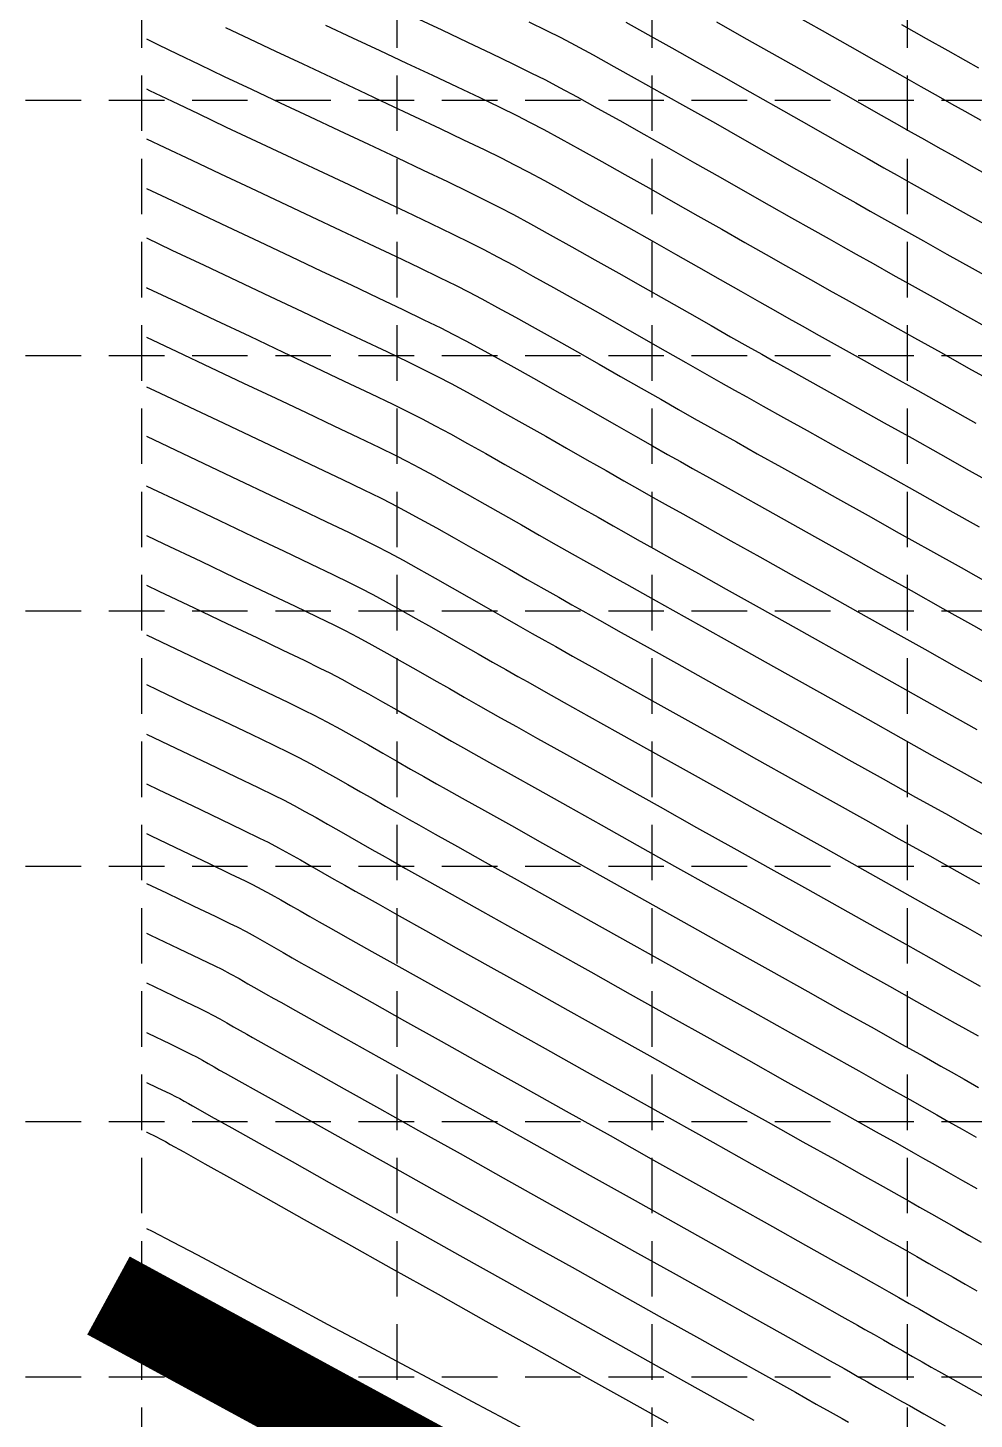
# Model space of a CAD drawing. Header units: feet. Extents: x 2414608 to 4831854, y 6980761 to 13962729.
# Drawn here: x 2414835.8 to 2414963.7, y 6981274.1 to 6981462.1 of the extents above; entities that cross this region are included whole.
import ezdxf

# ---------------------------------------------------------------- set-up
doc = ezdxf.new("R2010")
doc.units = ezdxf.units.FT
doc.header["$LTSCALE"] = 40
doc.header["$MEASUREMENT"] = 0
doc.linetypes.add('HIDDEN', pattern=[0.375, 0.25, -0.125])
for name, color, linetype in [('E-CNTR-1', 11, 'CONTINUOUS'), ('E-CNTR-5', 13, 'CONTINUOUS'), ('GRID', 254, 'HIDDEN'), ('WATER', 5, 'CONTINUOUS')]:
    doc.layers.add(name, color=color, linetype=linetype)

msp = doc.modelspace()

# ---------------------------------------------------------------- linework, layer by layer
at = {"layer": 'E-CNTR-1', "color": 43, "flags": 128}
for points, elevation in [([(2414888.08, 6981463.53), (2414891.74, 6981461.81), (2414895.22, 6981460.17), (2414898.45, 6981458.64), (2414901.33, 6981457.25), (2414903.8, 6981456.04), (2414905.75, 6981455.06), (2414907.67, 6981454.04), (2414910.03, 6981452.76), (2414912.76, 6981451.26), (2414915.79, 6981449.57), (2414919.04, 6981447.75), (2414922.43, 6981445.84), (2414925.9, 6981443.88), (2414929.37, 6981441.91), (2414932.76, 6981439.99), (2414936, 6981438.15), (2414939.02, 6981436.44), (2414941.73, 6981434.9), (2414944.07, 6981433.57), (2414945.96, 6981432.51), (2414947.75, 6981431.5), (2414950.02, 6981430.24), (2414952.69, 6981428.74), (2414955.69, 6981427.07), (2414958.94, 6981425.25), (2414962.38, 6981423.33), (2414965.93, 6981421.34)], 913.92), ([(2414903.51, 6981462.93), (2414905.91, 6981461.75), (2414907.83, 6981460.78), (2414909.76, 6981459.76), (2414912.18, 6981458.45), (2414915, 6981456.89), (2414918.14, 6981455.14), (2414921.53, 6981453.24), (2414925.08, 6981451.25), (2414928.71, 6981449.2), (2414932.34, 6981447.14), (2414935.89, 6981445.13), (2414939.28, 6981443.2), (2414942.43, 6981441.41), (2414945.26, 6981439.81), (2414947.68, 6981438.44), (2414949.62, 6981437.34), (2414951.57, 6981436.26), (2414954, 6981434.89), (2414956.84, 6981433.31), (2414960.01, 6981431.54), (2414963.42, 6981429.63), (2414966.99, 6981427.63)], 915.84), ([(2414916.6, 6981462.87), (2414919.59, 6981461.21), (2414922.83, 6981459.4), (2414926.25, 6981457.48), (2414929.79, 6981455.49), (2414933.36, 6981453.47), (2414936.89, 6981451.46), (2414940.32, 6981449.52), (2414943.57, 6981447.68), (2414946.56, 6981445.98), (2414949.22, 6981444.47), (2414951.49, 6981443.19), (2414953.29, 6981442.18), (2414955.18, 6981441.12), (2414957.53, 6981439.8), (2414960.26, 6981438.28), (2414963.3, 6981436.58), (2414966.56, 6981434.76)], 917.76), ([(2414928.87, 6981462.9), (2414932.57, 6981460.81), (2414936.32, 6981458.69), (2414940.02, 6981456.6), (2414943.61, 6981454.57), (2414947, 6981452.64), (2414950.1, 6981450.88), (2414952.85, 6981449.33), (2414955.16, 6981448.02), (2414956.95, 6981447.02), (2414958.79, 6981445.98), (2414961.06, 6981444.72), (2414963.67, 6981443.25), (2414966.58, 6981441.63)], 919.68), ([(2414953.86, 6981462.57), (2414957.2, 6981460.68), (2414960.11, 6981459.04), (2414962.5, 6981457.69), (2414964.27, 6981456.69)], 923.52), ([(2414851.83, 6981460.63), (2414853.47, 6981459.81), (2414855.99, 6981458.58), (2414858.99, 6981457.14), (2414862.36, 6981455.53), (2414866.02, 6981453.8), (2414869.89, 6981451.98), (2414873.87, 6981450.1), (2414877.89, 6981448.22), (2414881.84, 6981446.36), (2414885.66, 6981444.56), (2414889.24, 6981442.87), (2414892.5, 6981441.32), (2414895.36, 6981439.94), (2414897.72, 6981438.79), (2414899.5, 6981437.89), (2414901.42, 6981436.88), (2414903.75, 6981435.61), (2414906.41, 6981434.14), (2414909.33, 6981432.51), (2414912.44, 6981430.77), (2414915.66, 6981428.95), (2414918.91, 6981427.11), (2414922.12, 6981425.29), (2414925.22, 6981423.53), (2414928.13, 6981421.87), (2414930.77, 6981420.37), (2414933.08, 6981419.06), (2414934.97, 6981418), (2414936.62, 6981417.08), (2414938.82, 6981415.85), (2414941.48, 6981414.36), (2414944.53, 6981412.65), (2414947.91, 6981410.77), (2414951.52, 6981408.75), (2414955.29, 6981406.64), (2414959.15, 6981404.48), (2414963.02, 6981402.31), (2414966.82, 6981400.19)], 908.16), ([(2414862.53, 6981462.16), (2414865.77, 6981460.62), (2414869.28, 6981458.96), (2414872.98, 6981457.22), (2414876.79, 6981455.43), (2414880.63, 6981453.63), (2414884.42, 6981451.85), (2414888.08, 6981450.12), (2414891.53, 6981448.49), (2414894.69, 6981446.99), (2414897.47, 6981445.66), (2414899.79, 6981444.52), (2414901.58, 6981443.61), (2414903.4, 6981442.65), (2414905.61, 6981441.46), (2414908.13, 6981440.07), (2414910.91, 6981438.52), (2414913.89, 6981436.85), (2414916.99, 6981435.1), (2414920.16, 6981433.31), (2414923.32, 6981431.52), (2414926.42, 6981429.76), (2414929.38, 6981428.08), (2414932.15, 6981426.5), (2414934.66, 6981425.08), (2414936.84, 6981423.84), (2414938.64, 6981422.84), (2414940.42, 6981421.84), (2414942.76, 6981420.53), (2414945.59, 6981418.95), (2414948.81, 6981417.15), (2414952.34, 6981415.17), (2414956.09, 6981413.08), (2414959.98, 6981410.9), (2414963.92, 6981408.69)], 910.08), ([(2414851.83, 6981453.85), (2414852.25, 6981453.65), (2414855.32, 6981452.17), (2414858.82, 6981450.51), (2414862.63, 6981448.7), (2414866.67, 6981446.8), (2414870.83, 6981444.84), (2414875.04, 6981442.86), (2414879.18, 6981440.91), (2414883.16, 6981439.03), (2414886.9, 6981437.27), (2414890.28, 6981435.66), (2414893.23, 6981434.24), (2414895.64, 6981433.06), (2414897.42, 6981432.17), (2414899.28, 6981431.18), (2414901.52, 6981429.97), (2414904.07, 6981428.56), (2414906.85, 6981427.01), (2414909.81, 6981425.35), (2414912.87, 6981423.63), (2414915.95, 6981421.88), (2414919.01, 6981420.14), (2414921.95, 6981418.47), (2414924.73, 6981416.89), (2414927.26, 6981415.45), (2414929.47, 6981414.2), (2414931.31, 6981413.16), (2414932.95, 6981412.24), (2414935.19, 6981410.99), (2414937.93, 6981409.46), (2414941.1, 6981407.69), (2414944.61, 6981405.73), (2414948.38, 6981403.62), (2414952.32, 6981401.41), (2414956.36, 6981399.16), (2414960.4, 6981396.89), (2414964.37, 6981394.67)], 906.24), ([(2414851.83, 6981447.12), (2414854.33, 6981445.93), (2414857.97, 6981444.21), (2414861.85, 6981442.38), (2414865.88, 6981440.47), (2414869.99, 6981438.54), (2414874.09, 6981436.61), (2414878.1, 6981434.72), (2414881.92, 6981432.92), (2414885.48, 6981431.23), (2414888.68, 6981429.7), (2414891.45, 6981428.37), (2414893.7, 6981427.27), (2414895.34, 6981426.45), (2414897.14, 6981425.49), (2414899.29, 6981424.33), (2414901.72, 6981422.99), (2414904.37, 6981421.51), (2414907.18, 6981419.93), (2414910.07, 6981418.3), (2414913, 6981416.64), (2414915.89, 6981415), (2414918.69, 6981413.41), (2414921.33, 6981411.91), (2414923.74, 6981410.53), (2414925.87, 6981409.33), (2414927.65, 6981408.33), (2414929.28, 6981407.41), (2414931.56, 6981406.14), (2414934.38, 6981404.56), (2414937.66, 6981402.73), (2414941.31, 6981400.69), (2414945.23, 6981398.49), (2414949.35, 6981396.19), (2414953.56, 6981393.84), (2414957.78, 6981391.47), (2414961.92, 6981389.16), (2414965.89, 6981386.94)], 904.32), ([(2414851.83, 6981433.71), (2414855.27, 6981432.08), (2414859.64, 6981430.02), (2414864.11, 6981427.92), (2414868.56, 6981425.82), (2414872.9, 6981423.77), (2414877.04, 6981421.81), (2414880.87, 6981419.99), (2414884.3, 6981418.36), (2414887.22, 6981416.95), (2414889.55, 6981415.82), (2414891.17, 6981415), (2414893.02, 6981414.03), (2414895.18, 6981412.85), (2414897.61, 6981411.51), (2414900.23, 6981410.05), (2414902.98, 6981408.5), (2414905.79, 6981406.91), (2414908.6, 6981405.31), (2414911.34, 6981403.75), (2414913.95, 6981402.27), (2414916.36, 6981400.89), (2414918.51, 6981399.68), (2414920.32, 6981398.65), (2414921.95, 6981397.75), (2414924.3, 6981396.43), (2414927.28, 6981394.76), (2414930.78, 6981392.8), (2414934.7, 6981390.61), (2414938.94, 6981388.24), (2414943.4, 6981385.75), (2414947.96, 6981383.19), (2414952.54, 6981380.63), (2414957.02, 6981378.13), (2414961.3, 6981375.73), (2414965.28, 6981373.5)], 900.48), ([(2414851.83, 6981427.01), (2414851.98, 6981426.94), (2414856.52, 6981424.79), (2414861.16, 6981422.6), (2414865.79, 6981420.42), (2414870.31, 6981418.29), (2414874.6, 6981416.26), (2414878.57, 6981414.37), (2414882.11, 6981412.69), (2414885.11, 6981411.24), (2414887.47, 6981410.09), (2414889.09, 6981409.28), (2414890.87, 6981408.34), (2414892.93, 6981407.22), (2414895.23, 6981405.95), (2414897.7, 6981404.57), (2414900.28, 6981403.12), (2414902.92, 6981401.63), (2414905.55, 6981400.13), (2414908.13, 6981398.66), (2414910.58, 6981397.26), (2414912.86, 6981395.96), (2414914.91, 6981394.8), (2414916.66, 6981393.82), (2414918.16, 6981392.98), (2414920.35, 6981391.75), (2414923.14, 6981390.19), (2414926.44, 6981388.35), (2414930.16, 6981386.26), (2414934.21, 6981384), (2414938.5, 6981381.6), (2414942.93, 6981379.13), (2414947.41, 6981376.62), (2414951.85, 6981374.13), (2414956.17, 6981371.72), (2414960.26, 6981369.43), (2414964.04, 6981367.31)], 898.56), ([(2414851.83, 6981420.31), (2414855.94, 6981418.37), (2414860.49, 6981416.22), (2414864.97, 6981414.1), (2414869.31, 6981412.05), (2414873.41, 6981410.11), (2414877.17, 6981408.32), (2414880.51, 6981406.73), (2414883.32, 6981405.38), (2414885.52, 6981404.3), (2414887.01, 6981403.56), (2414888.72, 6981402.65), (2414890.68, 6981401.59), (2414892.85, 6981400.39), (2414895.16, 6981399.1), (2414897.58, 6981397.74), (2414900.04, 6981396.34), (2414902.51, 6981394.94), (2414904.92, 6981393.57), (2414907.22, 6981392.26), (2414909.37, 6981391.03), (2414911.31, 6981389.93), (2414913, 6981388.98), (2414914.49, 6981388.15), (2414916.71, 6981386.91), (2414919.57, 6981385.3), (2414922.97, 6981383.4), (2414926.82, 6981381.25), (2414931.01, 6981378.91), (2414935.45, 6981376.42), (2414940.05, 6981373.85), (2414944.7, 6981371.25), (2414949.31, 6981368.67), (2414953.78, 6981366.17), (2414958.01, 6981363.8), (2414961.91, 6981361.62), (2414965.38, 6981359.67)], 896.64), ([(2414851.83, 6981413.61), (2414852.91, 6981413.1), (2414857.63, 6981410.87), (2414862.28, 6981408.67), (2414866.77, 6981406.55), (2414871.02, 6981404.54), (2414874.9, 6981402.69), (2414878.34, 6981401.05), (2414881.22, 6981399.66), (2414883.45, 6981398.58), (2414884.93, 6981397.83), (2414886.73, 6981396.88), (2414888.79, 6981395.76), (2414891.04, 6981394.52), (2414893.44, 6981393.17), (2414895.92, 6981391.77), (2414898.42, 6981390.35), (2414900.9, 6981388.94), (2414903.28, 6981387.58), (2414905.52, 6981386.3), (2414907.56, 6981385.15), (2414909.34, 6981384.14), (2414910.81, 6981383.32), (2414913.07, 6981382.06), (2414916, 6981380.42), (2414919.5, 6981378.46), (2414923.47, 6981376.24), (2414927.8, 6981373.81), (2414932.4, 6981371.24), (2414937.17, 6981368.58), (2414941.99, 6981365.88), (2414946.76, 6981363.21), (2414951.39, 6981360.62), (2414955.77, 6981358.17), (2414959.79, 6981355.92), (2414963.36, 6981353.92), (2414966.37, 6981352.23)], 894.72), ([(2414851.83, 6981400.2), (2414851.9, 6981400.17), (2414856.89, 6981397.81), (2414861.7, 6981395.53), (2414866.23, 6981393.38), (2414870.37, 6981391.42), (2414874, 6981389.68), (2414877.02, 6981388.23), (2414879.31, 6981387.12), (2414880.76, 6981386.39), (2414882.41, 6981385.52), (2414884.23, 6981384.53), (2414886.19, 6981383.45), (2414888.24, 6981382.3), (2414890.36, 6981381.1), (2414892.49, 6981379.89), (2414894.6, 6981378.69), (2414896.64, 6981377.52), (2414898.59, 6981376.41), (2414900.39, 6981375.39), (2414902.01, 6981374.47), (2414903.36, 6981373.72), (2414905.48, 6981372.53), (2414908.29, 6981370.96), (2414911.67, 6981369.07), (2414915.55, 6981366.9), (2414919.81, 6981364.52), (2414924.37, 6981361.97), (2414929.12, 6981359.3), (2414933.98, 6981356.59), (2414938.85, 6981353.87), (2414943.62, 6981351.19), (2414948.21, 6981348.63), (2414952.51, 6981346.22), (2414956.43, 6981344.02), (2414959.88, 6981342.09), (2414962.76, 6981340.48), (2414964.97, 6981339.24)], 890.88), ([(2414851.83, 6981393.5), (2414854.19, 6981392.38), (2414859.17, 6981390.02), (2414863.84, 6981387.8), (2414868.1, 6981385.78), (2414871.83, 6981384), (2414874.92, 6981382.51), (2414877.24, 6981381.39), (2414878.68, 6981380.67), (2414880.41, 6981379.75), (2414882.3, 6981378.72), (2414884.32, 6981377.61), (2414886.41, 6981376.43), (2414888.55, 6981375.22), (2414890.68, 6981374), (2414892.77, 6981372.81), (2414894.77, 6981371.66), (2414896.64, 6981370.6), (2414898.35, 6981369.64), (2414899.68, 6981368.89), (2414901.83, 6981367.69), (2414904.69, 6981366.09), (2414908.17, 6981364.14), (2414912.15, 6981361.91), (2414916.55, 6981359.45), (2414921.26, 6981356.82), (2414926.17, 6981354.07), (2414931.19, 6981351.27), (2414936.21, 6981348.45), (2414941.14, 6981345.7), (2414945.87, 6981343.05), (2414950.31, 6981340.57), (2414954.34, 6981338.31), (2414957.88, 6981336.33), (2414960.81, 6981334.68), (2414963.04, 6981333.43), (2414964.47, 6981332.63)], 888.96), ([(2414851.83, 6981386.79), (2414853.52, 6981385.99), (2414858.28, 6981383.73), (2414862.72, 6981381.62), (2414866.74, 6981379.71), (2414870.25, 6981378.03), (2414873.13, 6981376.65), (2414875.28, 6981375.6), (2414876.6, 6981374.94), (2414878.24, 6981374.08), (2414879.99, 6981373.12), (2414881.84, 6981372.1), (2414883.74, 6981371.03), (2414885.68, 6981369.94), (2414887.61, 6981368.83), (2414889.5, 6981367.75), (2414891.33, 6981366.7), (2414893.07, 6981365.71), (2414894.69, 6981364.8), (2414896.01, 6981364.06), (2414898.18, 6981362.85), (2414901.1, 6981361.21), (2414904.66, 6981359.22), (2414908.76, 6981356.93), (2414913.29, 6981354.39), (2414918.14, 6981351.68), (2414923.21, 6981348.84), (2414928.39, 6981345.94), (2414933.58, 6981343.04), (2414938.66, 6981340.2), (2414943.54, 6981337.47), (2414948.11, 6981334.91), (2414952.25, 6981332.59), (2414955.87, 6981330.56), (2414958.86, 6981328.89), (2414961.12, 6981327.62), (2414962.53, 6981326.83), (2414964.21, 6981325.88)], 887.04), ([(2414851.83, 6981380.08), (2414855.8, 6981378.2), (2414860.37, 6981376.03), (2414864.51, 6981374.06), (2414868.1, 6981372.34), (2414871.04, 6981370.93), (2414873.21, 6981369.87), (2414874.52, 6981369.22), (2414876.23, 6981368.31), (2414878.05, 6981367.33), (2414879.92, 6981366.28), (2414881.84, 6981365.2), (2414883.76, 6981364.1), (2414885.67, 6981363.01), (2414887.54, 6981361.94), (2414889.33, 6981360.92), (2414891.02, 6981359.96), (2414892.33, 6981359.23), (2414894.52, 6981358.01), (2414897.5, 6981356.34), (2414901.15, 6981354.3), (2414905.37, 6981351.94), (2414910.03, 6981349.33), (2414915.03, 6981346.54), (2414920.25, 6981343.61), (2414925.6, 6981340.62), (2414930.95, 6981337.63), (2414936.19, 6981334.7), (2414941.21, 6981331.88), (2414945.91, 6981329.25), (2414950.17, 6981326.87), (2414953.88, 6981324.79), (2414956.92, 6981323.09), (2414959.19, 6981321.81), (2414960.58, 6981321.03), (2414962.34, 6981320.04), (2414964.28, 6981318.94)], 885.12), ([(2414851.83, 6981366.65), (2414855.8, 6981364.77), (2414860.16, 6981362.69), (2414863.91, 6981360.9), (2414866.94, 6981359.44), (2414869.13, 6981358.39), (2414870.35, 6981357.78), (2414871.78, 6981357.02), (2414873.26, 6981356.22), (2414874.77, 6981355.38), (2414876.29, 6981354.52), (2414877.82, 6981353.65), (2414879.33, 6981352.78), (2414880.83, 6981351.92), (2414882.29, 6981351.09), (2414883.7, 6981350.29), (2414884.83, 6981349.66), (2414886.86, 6981348.52), (2414889.67, 6981346.95), (2414893.16, 6981345), (2414897.23, 6981342.72), (2414901.77, 6981340.18), (2414906.69, 6981337.43), (2414911.87, 6981334.53), (2414917.21, 6981331.54), (2414922.61, 6981328.52), (2414927.96, 6981325.52), (2414933.17, 6981322.61), (2414938.12, 6981319.84), (2414942.72, 6981317.27), (2414946.85, 6981314.95), (2414950.42, 6981312.95), (2414953.32, 6981311.33), (2414955.45, 6981310.14), (2414956.7, 6981309.43), (2414958.4, 6981308.47), (2414960.21, 6981307.44), (2414962.1, 6981306.37), (2414964.03, 6981305.27)], 881.28), ([(2414851.83, 6981359.94), (2414853.52, 6981359.13), (2414858, 6981357), (2414861.84, 6981355.17), (2414864.91, 6981353.69), (2414867.1, 6981352.63), (2414868.27, 6981352.05), (2414869.69, 6981351.3), (2414871.16, 6981350.5), (2414872.66, 6981349.66), (2414874.18, 6981348.8), (2414875.69, 6981347.93), (2414877.18, 6981347.08), (2414878.63, 6981346.25), (2414880.04, 6981345.45), (2414881.12, 6981344.85), (2414883.14, 6981343.72), (2414885.98, 6981342.13), (2414889.54, 6981340.14), (2414893.7, 6981337.81), (2414898.37, 6981335.2), (2414903.43, 6981332.37), (2414908.76, 6981329.38), (2414914.27, 6981326.3), (2414919.84, 6981323.19), (2414925.36, 6981320.1), (2414930.72, 6981317.09), (2414935.83, 6981314.24), (2414940.55, 6981311.59), (2414944.8, 6981309.22), (2414948.45, 6981307.17), (2414951.4, 6981305.52), (2414953.53, 6981304.32), (2414954.75, 6981303.64), (2414956.31, 6981302.75), (2414957.93, 6981301.84), (2414959.58, 6981300.9), (2414961.26, 6981299.94), (2414962.95, 6981298.98), (2414964.62, 6981298.02)], 879.36), ([(2414851.83, 6981353.22), (2414852.49, 6981352.91), (2414856.71, 6981350.89), (2414860.3, 6981349.18), (2414863.16, 6981347.81), (2414865.16, 6981346.84), (2414866.19, 6981346.33), (2414867.42, 6981345.68), (2414868.69, 6981344.98), (2414869.99, 6981344.26), (2414871.3, 6981343.51), (2414872.61, 6981342.77), (2414873.9, 6981342.02), (2414875.16, 6981341.3), (2414876.38, 6981340.62), (2414877.41, 6981340.04), (2414879.42, 6981338.91), (2414882.3, 6981337.3), (2414885.94, 6981335.27), (2414890.22, 6981332.87), (2414895.02, 6981330.19), (2414900.23, 6981327.27), (2414905.73, 6981324.19), (2414911.41, 6981321.01), (2414917.16, 6981317.8), (2414922.86, 6981314.61), (2414928.39, 6981311.51), (2414933.64, 6981308.57), (2414938.49, 6981305.86), (2414942.84, 6981303.43), (2414946.56, 6981301.34), (2414949.53, 6981299.67), (2414951.66, 6981298.48), (2414952.81, 6981297.84), (2414954.34, 6981296.97), (2414955.93, 6981296.07), (2414957.55, 6981295.14), (2414959.2, 6981294.21), (2414960.85, 6981293.27), (2414962.48, 6981292.34), (2414964.06, 6981291.44)], 877.44), ([(2414851.83, 6981346.5), (2414854.56, 6981345.2), (2414858.23, 6981343.44), (2414861.13, 6981342.05), (2414863.13, 6981341.09), (2414864.1, 6981340.61), (2414865.3, 6981339.98), (2414866.53, 6981339.3), (2414867.79, 6981338.59), (2414869.06, 6981337.87), (2414870.31, 6981337.15), (2414871.54, 6981336.45), (2414872.71, 6981335.78), (2414873.69, 6981335.23), (2414875.7, 6981334.11), (2414878.63, 6981332.47), (2414882.34, 6981330.39), (2414886.73, 6981327.94), (2414891.67, 6981325.18), (2414897.03, 6981322.17), (2414902.7, 6981319), (2414908.56, 6981315.72), (2414914.49, 6981312.41), (2414920.36, 6981309.12), (2414926.05, 6981305.93), (2414931.45, 6981302.91), (2414936.44, 6981300.12), (2414940.88, 6981297.63), (2414944.67, 6981295.51), (2414947.67, 6981293.83), (2414949.78, 6981292.65), (2414950.87, 6981292.04), (2414952.17, 6981291.3), (2414953.52, 6981290.54), (2414954.9, 6981289.75), (2414956.3, 6981288.95), (2414957.7, 6981288.15), (2414959.09, 6981287.36), (2414960.44, 6981286.6), (2414961.73, 6981285.86), (2414962.78, 6981285.27), (2414964.76, 6981284.15)], 875.52), ([(2414851.83, 6981333.06), (2414854.09, 6981331.98), (2414857.07, 6981330.55), (2414859.06, 6981329.59), (2414859.94, 6981329.16), (2414860.82, 6981328.69), (2414861.74, 6981328.19), (2414862.68, 6981327.66), (2414863.61, 6981327.12), (2414864.52, 6981326.6), (2414865.39, 6981326.11), (2414866.19, 6981325.66), (2414868.03, 6981324.63), (2414870.77, 6981323.1), (2414874.31, 6981321.11), (2414878.54, 6981318.75), (2414883.34, 6981316.06), (2414888.6, 6981313.12), (2414894.21, 6981309.98), (2414900.04, 6981306.72), (2414906, 6981303.38), (2414911.95, 6981300.05), (2414917.8, 6981296.78), (2414923.42, 6981293.63), (2414928.71, 6981290.67), (2414933.54, 6981287.97), (2414937.81, 6981285.58), (2414941.41, 6981283.56), (2414944.21, 6981282), (2414946.1, 6981280.93), (2414946.98, 6981280.44), (2414948.11, 6981279.8), (2414949.29, 6981279.13), (2414950.5, 6981278.44), (2414951.71, 6981277.75), (2414952.89, 6981277.08), (2414954.02, 6981276.44), (2414954.93, 6981275.93), (2414956.88, 6981274.83), (2414959.75, 6981273.21)], 871.68), ([(2414851.83, 6981326.33), (2414852.02, 6981326.24), (2414855.04, 6981324.8), (2414857.03, 6981323.84), (2414857.86, 6981323.44), (2414858.61, 6981323.04), (2414859.4, 6981322.6), (2414860.2, 6981322.14), (2414860.98, 6981321.7), (2414861.73, 6981321.27), (2414862.48, 6981320.85), (2414864.31, 6981319.83), (2414867.09, 6981318.27), (2414870.7, 6981316.25), (2414875.03, 6981313.83), (2414879.95, 6981311.07), (2414885.35, 6981308.05), (2414891.11, 6981304.83), (2414897.11, 6981301.47), (2414903.23, 6981298.04), (2414909.36, 6981294.62), (2414915.37, 6981291.25), (2414921.14, 6981288.02), (2414926.56, 6981284.99), (2414931.51, 6981282.21), (2414935.87, 6981279.77), (2414939.52, 6981277.73), (2414942.35, 6981276.15), (2414944.22, 6981275.1), (2414945.04, 6981274.64), (2414945.86, 6981274.18), (2414946.72, 6981273.69)], 869.76), ([(2414851.83, 6981319.61), (2414853.26, 6981318.93), (2414855.07, 6981318.06), (2414855.78, 6981317.72), (2414856.34, 6981317.42), (2414856.92, 6981317.09), (2414857.51, 6981316.75), (2414858.06, 6981316.44), (2414858.77, 6981316.04), (2414860.59, 6981315.02), (2414863.4, 6981313.45), (2414867.08, 6981311.39), (2414871.51, 6981308.91), (2414876.55, 6981306.09), (2414882.1, 6981302.99), (2414888.01, 6981299.67), (2414894.18, 6981296.22), (2414900.47, 6981292.7), (2414906.76, 6981289.18), (2414912.93, 6981285.73), (2414918.86, 6981282.41), (2414924.42, 6981279.3), (2414929.48, 6981276.46), (2414933.93, 6981273.97)], 867.84), ([(2414851.83, 6981312.9), (2414851.91, 6981312.87), (2414853.2, 6981312.24), (2414853.69, 6981312), (2414854.05, 6981311.8), (2414854.4, 6981311.6), (2414855.06, 6981311.23), (2414856.87, 6981310.22), (2414859.72, 6981308.62), (2414863.47, 6981306.53), (2414867.99, 6981303.99), (2414873.16, 6981301.1), (2414878.84, 6981297.92), (2414884.92, 6981294.52), (2414891.25, 6981290.98), (2414897.71, 6981287.36), (2414904.17, 6981283.75), (2414910.5, 6981280.2), (2414916.58, 6981276.8), (2414922.27, 6981273.61)], 865.92)]:
    msp.add_lwpolyline(points, dxfattribs=dict(at, elevation=elevation))
at = {"layer": 'E-CNTR-5', "color": 7, "flags": 128}
for points, elevation in [([(2414876.05, 6981462.48), (2414879.69, 6981460.77), (2414883.36, 6981459.05), (2414886.99, 6981457.34), (2414890.5, 6981455.69), (2414893.82, 6981454.12), (2414896.87, 6981452.67), (2414899.58, 6981451.37), (2414901.87, 6981450.24), (2414903.67, 6981449.33), (2414905.53, 6981448.35), (2414907.82, 6981447.11), (2414910.45, 6981445.66), (2414913.35, 6981444.04), (2414916.46, 6981442.3), (2414919.71, 6981440.47), (2414923.03, 6981438.6), (2414926.35, 6981436.72), (2414929.59, 6981434.88), (2414932.69, 6981433.11), (2414935.58, 6981431.47), (2414938.19, 6981429.99), (2414940.46, 6981428.71), (2414942.3, 6981427.67), (2414944.08, 6981426.67), (2414946.39, 6981425.38), (2414949.13, 6981423.85), (2414952.24, 6981422.11), (2414955.62, 6981420.22), (2414959.21, 6981418.21), (2414962.93, 6981416.13), (2414966.69, 6981414.03)], 912), ([(2414939.28, 6981463.92), (2414943.15, 6981461.73), (2414946.9, 6981459.61), (2414950.43, 6981457.61), (2414953.65, 6981455.78), (2414956.48, 6981454.18), (2414958.83, 6981452.85), (2414960.61, 6981451.85), (2414962.4, 6981450.85), (2414964.58, 6981449.63)], 921.6), ([(2414851.83, 6981440.41), (2414854.53, 6981439.14), (2414858.56, 6981437.23), (2414862.76, 6981435.25), (2414867.05, 6981433.23), (2414871.33, 6981431.21), (2414875.5, 6981429.24), (2414879.48, 6981427.36), (2414883.17, 6981425.61), (2414886.49, 6981424.03), (2414889.34, 6981422.66), (2414891.62, 6981421.55), (2414893.26, 6981420.72), (2414895, 6981419.8), (2414897.06, 6981418.68), (2414899.38, 6981417.41), (2414901.89, 6981416.01), (2414904.54, 6981414.52), (2414907.28, 6981412.97), (2414910.05, 6981411.41), (2414912.78, 6981409.85), (2414915.42, 6981408.35), (2414917.93, 6981406.92), (2414920.22, 6981405.62), (2414922.26, 6981404.46), (2414923.99, 6981403.49), (2414925.62, 6981402.58), (2414927.93, 6981401.28), (2414930.83, 6981399.66), (2414934.22, 6981397.77), (2414938.01, 6981395.65), (2414942.09, 6981393.37), (2414946.37, 6981390.97), (2414950.76, 6981388.51), (2414955.16, 6981386.06), (2414959.47, 6981383.64), (2414963.59, 6981381.34), (2414967.44, 6981379.18)], 902.4), ([(2414851.83, 6981406.91), (2414854.76, 6981405.52), (2414859.58, 6981403.24), (2414864.24, 6981401.04), (2414868.62, 6981398.96), (2414872.63, 6981397.05), (2414876.17, 6981395.37), (2414879.12, 6981393.95), (2414881.38, 6981392.85), (2414882.84, 6981392.11), (2414884.57, 6981391.2), (2414886.51, 6981390.15), (2414888.62, 6981388.98), (2414890.84, 6981387.74), (2414893.14, 6981386.44), (2414895.45, 6981385.12), (2414897.75, 6981383.82), (2414899.96, 6981382.55), (2414902.05, 6981381.36), (2414903.97, 6981380.27), (2414905.67, 6981379.31), (2414907.14, 6981378.49), (2414909.42, 6981377.21), (2414912.42, 6981375.53), (2414916.02, 6981373.52), (2414920.12, 6981371.23), (2414924.6, 6981368.72), (2414929.36, 6981366.06), (2414934.29, 6981363.3), (2414939.27, 6981360.51), (2414944.22, 6981357.75), (2414949, 6981355.07), (2414953.52, 6981352.54), (2414957.67, 6981350.22), (2414961.33, 6981348.16), (2414964.41, 6981346.44)], 892.8), ([(2414851.83, 6981373.37), (2414853.33, 6981372.66), (2414858.04, 6981370.42), (2414862.29, 6981368.4), (2414865.97, 6981366.64), (2414868.96, 6981365.2), (2414871.15, 6981364.14), (2414872.43, 6981363.5), (2414874.04, 6981362.65), (2414875.69, 6981361.76), (2414877.37, 6981360.82), (2414879.07, 6981359.86), (2414880.78, 6981358.88), (2414882.48, 6981357.91), (2414884.15, 6981356.95), (2414885.78, 6981356.02), (2414887.36, 6981355.13), (2414888.64, 6981354.41), (2414890.86, 6981353.17), (2414893.89, 6981351.47), (2414897.63, 6981349.38), (2414901.95, 6981346.96), (2414906.75, 6981344.28), (2414911.9, 6981341.4), (2414917.28, 6981338.39), (2414922.79, 6981335.3), (2414928.3, 6981332.22), (2414933.71, 6981329.2), (2414938.88, 6981326.3), (2414943.71, 6981323.6), (2414948.08, 6981321.15), (2414951.88, 6981319.03), (2414954.98, 6981317.29), (2414957.27, 6981316), (2414958.64, 6981315.23), (2414960.28, 6981314.3), (2414962.06, 6981313.29), (2414963.95, 6981312.22)], 883.2), ([(2414851.83, 6981339.78), (2414852.41, 6981339.5), (2414856.16, 6981337.71), (2414859.1, 6981336.3), (2414861.1, 6981335.34), (2414862.02, 6981334.89), (2414863.16, 6981334.28), (2414864.35, 6981333.63), (2414865.55, 6981332.94), (2414866.75, 6981332.26), (2414867.93, 6981331.58), (2414869.05, 6981330.95), (2414869.98, 6981330.43), (2414871.99, 6981329.3), (2414874.95, 6981327.64), (2414878.75, 6981325.52), (2414883.24, 6981323), (2414888.31, 6981320.17), (2414893.83, 6981317.08), (2414899.67, 6981313.81), (2414905.71, 6981310.43), (2414911.81, 6981307.02), (2414917.86, 6981303.63), (2414923.72, 6981300.35), (2414929.27, 6981297.25), (2414934.38, 6981294.39), (2414938.92, 6981291.84), (2414942.78, 6981289.68), (2414945.81, 6981287.98), (2414947.9, 6981286.81), (2414948.92, 6981286.24), (2414950.15, 6981285.55), (2414951.43, 6981284.82), (2414952.74, 6981284.07), (2414954.06, 6981283.32), (2414955.37, 6981282.57), (2414956.65, 6981281.85), (2414957.88, 6981281.15), (2414958.85, 6981280.6), (2414960.82, 6981279.49), (2414963.66, 6981277.88), (2414967.27, 6981275.85)], 873.6), ([(2414851.83, 6981299.88), (2414852.6, 6981299.49), (2414855.35, 6981298.06), (2414858.72, 6981296.29), (2414862.6, 6981294.24), (2414866.9, 6981291.95), (2414871.52, 6981289.49), (2414876.36, 6981286.91), (2414881.31, 6981284.27), (2414886.27, 6981281.61), (2414891.15, 6981279), (2414895.85, 6981276.49), (2414900.26, 6981274.14), (2414904.28, 6981272)], 864)]:
    msp.add_lwpolyline(points, dxfattribs=dict(at, elevation=elevation))
at = {"layer": 'GRID', "color": 8, "linetype": 'HIDDEN', "ltscale": 0.75}
for p, q in [((2414851.15, 6982108.17), (2414851.15, 6980900.19)), ((2414885.65, 6982108.17), (2414885.65, 6980900.19)), ((2414920.15, 6982108.17), (2414920.15, 6980900.19)), ((2414954.65, 6982108.17), (2414954.65, 6980900.19)), ((2414644.26, 6981452.34), (2416783.26, 6981452.34)), ((2414644.26, 6981417.84), (2416783.26, 6981417.84)), ((2414644.26, 6981383.34), (2416783.26, 6981383.34)), ((2414644.26, 6981348.84), (2416783.26, 6981348.84)), ((2414644.26, 6981314.34), (2416783.26, 6981314.34)), ((2414644.26, 6981279.84), (2416783.26, 6981279.84))]:
    msp.add_line(p, q, dxfattribs=at)
at = {"layer": 'WATER', "color": 160, "const_width": 12}
msp.add_lwpolyline([(2414846.71, 6981290.81), (2415084.88, 6981161.32), (2415239.22, 6981069.93), (2415454.74, 6980934.12), (2415565.25, 6980888.42)], dxfattribs=at)

doc.saveas('drawing.dxf')
